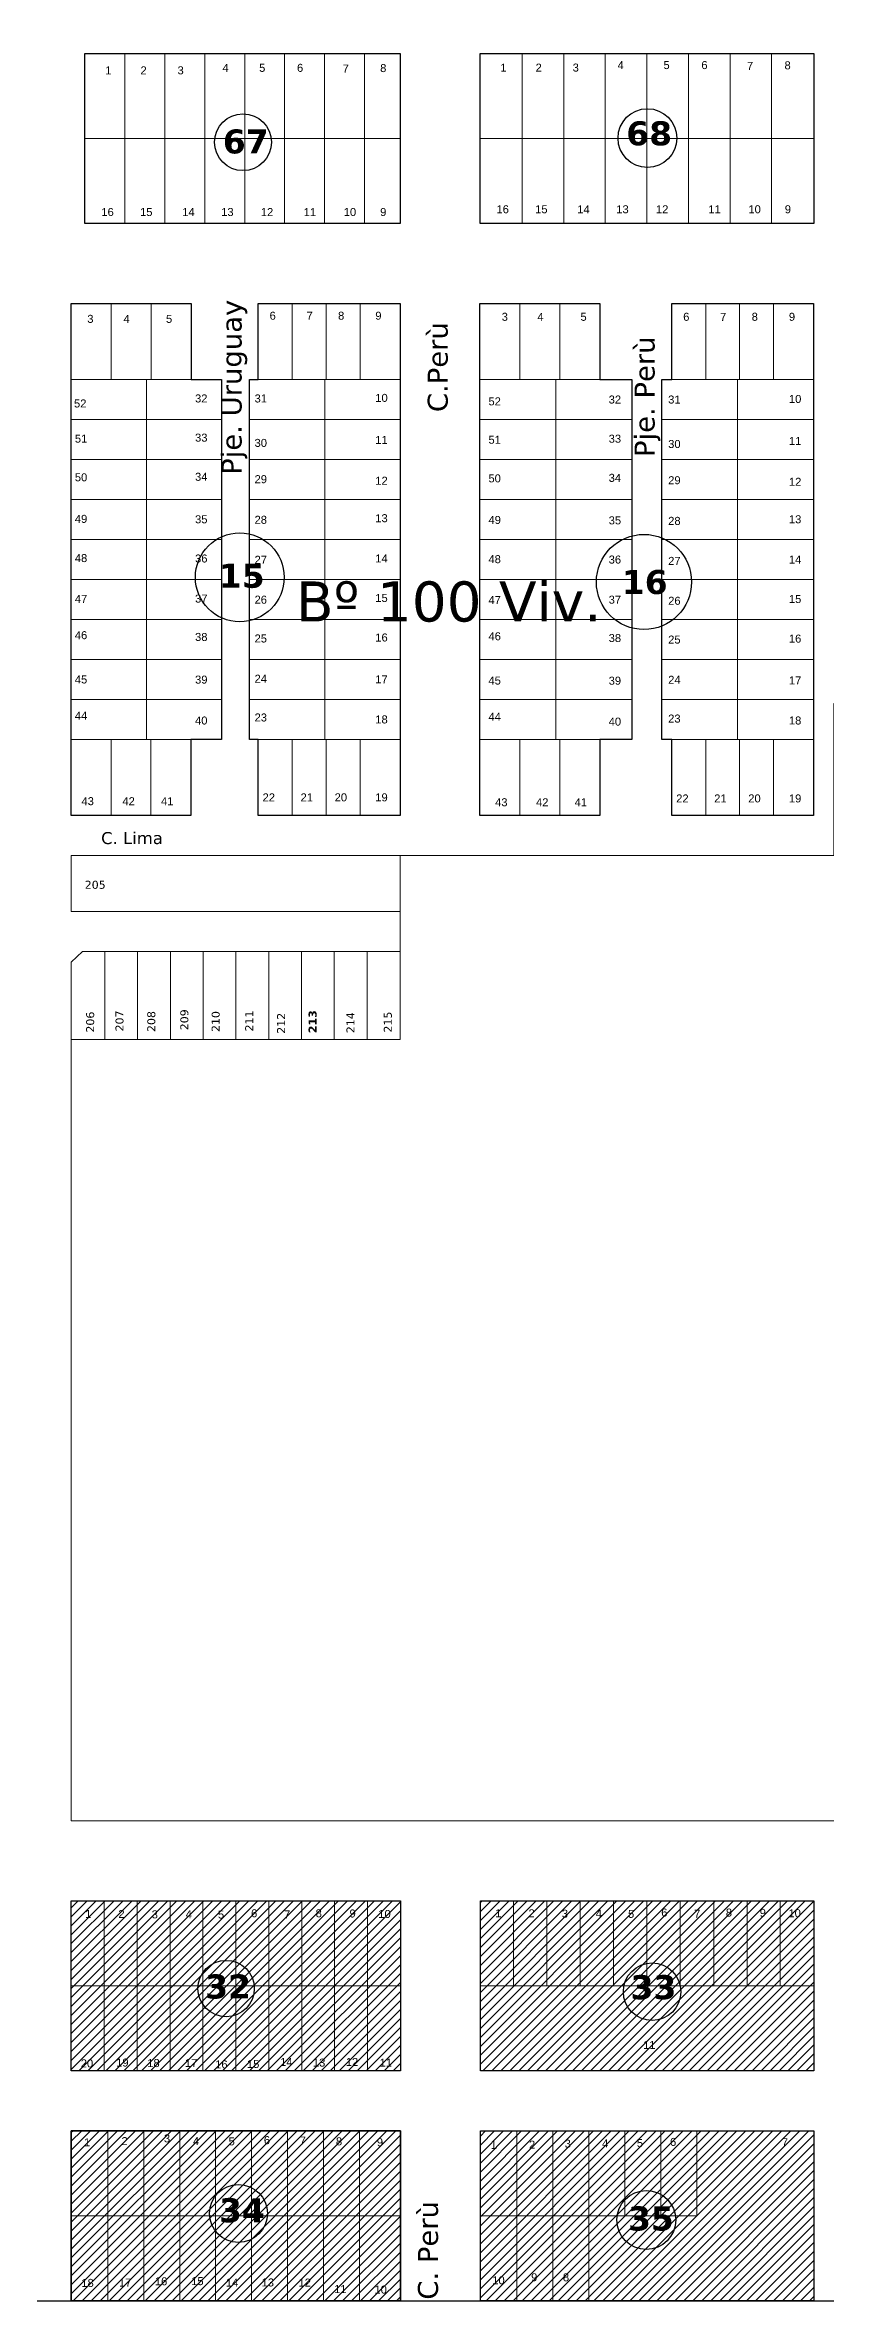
# Model space of a CAD drawing. Header units: millimetres. Extents: x 0 to 6558, y 60 to 10727.
# Drawn here: x 1571 to 1766, y 6415 to 6979 of the extents above; entities that cross this region are included whole.
import ezdxf

# ---------------------------------------------------------------- set-up
doc = ezdxf.new("R2010")
doc.units = ezdxf.units.MM
for name, color, linetype, lineweight in [('0 NOMBRE DE BARRIOS', 251, 'Continuous', 35), ('0 N° DE PARCELA', 255, 'Continuous', 25), ('0 SIG - PARCELAS', 252, 'Continuous', 18)]:
    doc.layers.add(name, color=color, linetype=linetype, lineweight=lineweight)
for name, color, linetype in [('0 NOMBRE DE CALLES', 255, 'Continuous'), ('0 N° DE MANZANA', 255, 'Continuous'), ('0 SIG - CHACRAS', 253, 'Continuous'), ('0 SIG - MANZANAS', 253, 'Continuous'), ('TERRENO MUNICIPAL', 10, 'Continuous')]:
    doc.layers.add(name, color=color, linetype=linetype)
doc.styles.get("Standard").update_dxf_attribs({"font": 'arial.ttf'})
doc.styles.add('STYLE1', font='arial.ttf')
pattern_1 = [(45, (-322.4474, 5693.1154), (-1.122532, 1.122532), [])]

msp = doc.modelspace()

# ---------------------------------------------------------------- hatches: boundary and pattern name
at = {"layer": 'TERRENO MUNICIPAL'}
h = msp.add_hatch(dxfattribs=at)
h.set_pattern_fill('ANSI31', color=256, scale=0.5)
h.set_pattern_definition(pattern_1)
h.paths.add_polyline_path([(1577.699, 6515.105), (1659.999, 6515.105), (1659.999, 6472.605), (1577.699, 6472.605)])
h.paths.add_polyline_path([(1659.999, 6457.605), (1577.699, 6457.605), (1577.699, 6415.105), (1659.999, 6415.105)])
h = msp.add_hatch(dxfattribs=at)
h.set_pattern_fill('ANSI31', color=256, scale=0.5)
h.set_pattern_definition(pattern_1)
h.paths.add_polyline_path([(1679.999, 6515.105), (1763.419, 6515.105), (1763.419, 6472.605), (1679.999, 6472.605)])
h = msp.add_hatch(dxfattribs=at)
h.set_pattern_fill('ANSI31', color=256, scale=0.5)
h.set_pattern_definition(pattern_1)
h.paths.add_polyline_path([(1679.999, 6457.605), (1763.419, 6457.605), (1763.419, 6415.105), (1679.999, 6415.105)])

# ---------------------------------------------------------------- linework, layer by layer
at = {"layer": '0 N° DE MANZANA'}
for centre, radius in [((1620.636, 6954.727), 7.106), ((1721.776, 6955.751), 7.353), ((1619.832, 6845.968), 11.102), ((1720.913, 6844.802), 11.896), ((1616.411, 6493.187), 7.043), ((1722.956, 6492.393), 7.186), ((1619.491, 6436.963), 7.243), ((1721.491, 6435.336), 7.356)]:
    msp.add_circle(centre, radius, dxfattribs=at)
at = {"layer": '0 SIG - CHACRAS'}
msp.add_lwpolyline([(1199.979, 6415.105), (2179.979, 6415.105), (2179.979, 7395.105), (1199.979, 7395.105)], close=True, dxfattribs=at)
at = {"layer": '0 SIG - MANZANAS'}
for points in [[(1581.056, 6976.945), (1659.949, 6976.945), (1659.949, 6934.435), (1581.056, 6934.435)], [(1679.949, 6976.945), (1763.389, 6976.945), (1763.389, 6934.435), (1679.949, 6934.435)], [(1577.699, 6515.105), (1659.999, 6515.105), (1659.999, 6472.605), (1577.699, 6472.605)], [(1679.999, 6515.105), (1763.419, 6515.105), (1763.419, 6472.605), (1679.999, 6472.605)], [(1577.699, 6457.605), (1659.999, 6457.605), (1659.999, 6415.105), (1577.699, 6415.105)], [(1679.999, 6457.605), (1763.419, 6457.605), (1763.419, 6415.105), (1679.999, 6415.105)]]:
    msp.add_lwpolyline(points, close=True, dxfattribs=at)
for points in [[(1577.656, 6914.395), (1607.656, 6914.395), (1607.656, 6895.395), (1615.296, 6895.395), (1615.296, 6805.395), (1607.626, 6805.395), (1607.626, 6786.395), (1577.656, 6786.395), (1577.656, 6914.395)], [(1624.406, 6914.395), (1659.906, 6914.395), (1659.906, 6786.395), (1624.406, 6786.395), (1624.406, 6805.395), (1622.266, 6805.395), (1622.266, 6895.395), (1624.406, 6895.395), (1624.406, 6914.395)], [(1679.906, 6914.395), (1709.906, 6914.395), (1709.906, 6895.395), (1717.906, 6895.395), (1717.906, 6805.395), (1709.906, 6805.395), (1709.906, 6786.395), (1679.906, 6786.395), (1679.906, 6914.395)], [(1727.846, 6914.395), (1763.346, 6914.395), (1763.346, 6786.395), (1727.846, 6786.395), (1727.846, 6805.395), (1725.346, 6805.395), (1725.346, 6895.395), (1727.846, 6895.395), (1727.846, 6914.395)]]:
    msp.add_lwpolyline(points, dxfattribs=at)
at = {"layer": '0 SIG - PARCELAS'}
for p, q in [((1744.846, 6895.395), (1744.846, 6914.395)), ((1698.906, 6805.395), (1698.906, 6895.395)), ((1753.346, 6895.395), (1744.846, 6895.395)), ((1679.906, 6855.395), (1717.906, 6855.395)), ((1580.499, 6752.395), (1577.669, 6749.747)), ((1586.069, 6752.395), (1580.499, 6752.395))]:
    msp.add_line(p, q, dxfattribs=at)
for points in [[(1581.056, 6976.945), (1591.056, 6976.945), (1591.056, 6955.69), (1581.056, 6955.69)], [(1591.056, 6976.945), (1601.056, 6976.945), (1601.056, 6955.69), (1591.056, 6955.69)], [(1601.056, 6976.945), (1611.056, 6976.945), (1611.056, 6955.69), (1601.056, 6955.69)], [(1611.056, 6976.945), (1621.056, 6976.945), (1621.056, 6955.69), (1611.056, 6955.69)], [(1621.056, 6976.945), (1631.056, 6976.945), (1631.056, 6955.69), (1621.056, 6955.69)], [(1631.056, 6976.945), (1641.056, 6976.945), (1641.056, 6955.69), (1631.056, 6955.69)], [(1641.056, 6976.945), (1651.056, 6976.945), (1651.056, 6955.69), (1641.056, 6955.69)], [(1651.056, 6976.945), (1659.949, 6976.945), (1659.949, 6955.69), (1651.056, 6955.69)], [(1679.949, 6976.945), (1690.449, 6976.945), (1690.449, 6955.69), (1679.949, 6955.69)], [(1690.449, 6976.945), (1700.849, 6976.945), (1700.849, 6955.69), (1690.449, 6955.69)], [(1700.849, 6976.945), (1711.249, 6976.945), (1711.249, 6955.69), (1700.849, 6955.69)], [(1711.249, 6976.945), (1721.649, 6976.945), (1721.649, 6955.69), (1711.249, 6955.69)], [(1721.649, 6976.945), (1732.049, 6976.945), (1732.049, 6955.69), (1721.649, 6955.69)], [(1732.049, 6976.945), (1742.449, 6976.945), (1742.449, 6955.69), (1732.049, 6955.69)], [(1742.449, 6976.945), (1752.849, 6976.945), (1752.849, 6955.69), (1742.449, 6955.69)], [(1752.849, 6976.945), (1763.389, 6976.945), (1763.389, 6955.69), (1752.849, 6955.69)], [(1581.056, 6955.69), (1591.056, 6955.69), (1591.056, 6934.435), (1581.056, 6934.435)], [(1591.056, 6955.69), (1601.056, 6955.69), (1601.056, 6934.435), (1591.056, 6934.435)], [(1601.056, 6955.69), (1611.056, 6955.69), (1611.056, 6934.435), (1601.056, 6934.435)], [(1611.056, 6955.69), (1621.056, 6955.69), (1621.056, 6934.435), (1611.056, 6934.435)], [(1621.056, 6955.69), (1631.056, 6955.69), (1631.056, 6934.435), (1621.056, 6934.435)], [(1631.056, 6955.69), (1641.056, 6955.69), (1641.056, 6934.435), (1631.056, 6934.435)], [(1641.056, 6955.69), (1651.056, 6955.69), (1651.056, 6934.435), (1641.056, 6934.435)], [(1651.056, 6955.69), (1659.949, 6955.69), (1659.949, 6934.435), (1651.056, 6934.435)], [(1679.949, 6955.69), (1690.449, 6955.69), (1690.449, 6934.435), (1679.949, 6934.435)], [(1690.449, 6955.69), (1700.849, 6955.69), (1700.849, 6934.435), (1690.449, 6934.435)], [(1700.849, 6955.69), (1711.249, 6955.69), (1711.249, 6934.435), (1700.849, 6934.435)], [(1711.249, 6955.69), (1721.649, 6955.69), (1721.649, 6934.435), (1711.249, 6934.435)], [(1721.649, 6955.69), (1732.049, 6955.69), (1732.049, 6934.435), (1721.649, 6934.435)], [(1732.049, 6955.69), (1742.449, 6955.69), (1742.449, 6934.435), (1732.049, 6934.435)], [(1742.449, 6955.69), (1752.849, 6955.69), (1752.849, 6934.435), (1742.449, 6934.435)], [(1752.849, 6955.69), (1763.389, 6955.69), (1763.389, 6934.435), (1752.849, 6934.435)], [(1577.656, 6914.395), (1587.656, 6914.395), (1587.656, 6895.395), (1577.656, 6895.395)], [(1587.656, 6914.395), (1597.656, 6914.395), (1597.656, 6895.395), (1587.656, 6895.395)], [(1597.656, 6914.395), (1607.656, 6914.395), (1607.656, 6895.395), (1597.656, 6895.395)], [(1641.406, 6914.395), (1649.906, 6914.395), (1649.906, 6895.395), (1641.406, 6895.395)], [(1649.906, 6914.395), (1659.906, 6914.395), (1659.906, 6895.395), (1649.906, 6895.395)], [(1679.906, 6914.395), (1689.906, 6914.395), (1689.906, 6895.395), (1679.906, 6895.395)], [(1689.906, 6914.395), (1699.906, 6914.395), (1699.906, 6895.395), (1689.906, 6895.395)], [(1699.906, 6914.395), (1709.906, 6914.395), (1709.906, 6895.395), (1699.906, 6895.395)], [(1727.846, 6914.395), (1736.346, 6914.395), (1736.346, 6895.395), (1727.846, 6895.395)], [(1736.346, 6914.395), (1744.846, 6914.395), (1744.846, 6895.395), (1736.346, 6895.395)], [(1744.846, 6914.395), (1753.346, 6914.395), (1753.346, 6895.395), (1744.846, 6895.395)], [(1753.346, 6914.395), (1763.346, 6914.395), (1763.346, 6895.395), (1753.346, 6895.395)], [(1577.656, 6895.395), (1596.476, 6895.395), (1596.476, 6885.395), (1577.656, 6885.395)], [(1596.476, 6895.395), (1615.296, 6895.395), (1615.296, 6885.395), (1596.476, 6885.395)], [(1622.266, 6895.395), (1641.086, 6895.395), (1641.086, 6885.395), (1622.266, 6885.395)], [(1641.086, 6895.395), (1659.906, 6895.395), (1659.906, 6885.395), (1641.086, 6885.395)], [(1679.906, 6895.395), (1698.906, 6895.395), (1698.906, 6885.395), (1679.906, 6885.395)], [(1698.906, 6895.395), (1717.906, 6895.395), (1717.906, 6885.395), (1698.906, 6885.395)], [(1725.346, 6895.395), (1744.346, 6895.395), (1744.346, 6885.395), (1725.346, 6885.395)], [(1744.346, 6895.395), (1763.346, 6895.395), (1763.346, 6885.395), (1744.346, 6885.395)], [(1577.656, 6885.395), (1596.476, 6885.395), (1596.476, 6875.395), (1577.656, 6875.395)], [(1596.476, 6885.395), (1615.296, 6885.395), (1615.296, 6875.395), (1596.476, 6875.395)], [(1622.266, 6885.395), (1641.086, 6885.395), (1641.086, 6875.395), (1622.266, 6875.395)], [(1641.086, 6885.395), (1659.906, 6885.395), (1659.906, 6875.395), (1641.086, 6875.395)], [(1679.906, 6885.395), (1698.906, 6885.395), (1698.906, 6875.395), (1679.906, 6875.395)], [(1698.906, 6885.395), (1717.906, 6885.395), (1717.906, 6875.395), (1698.906, 6875.395)], [(1725.346, 6885.395), (1744.346, 6885.395), (1744.346, 6875.395), (1725.346, 6875.395)], [(1744.346, 6885.395), (1763.346, 6885.395), (1763.346, 6875.395), (1744.346, 6875.395)], [(1577.656, 6875.395), (1596.476, 6875.395), (1596.476, 6865.395), (1577.656, 6865.395)], [(1596.476, 6875.395), (1615.296, 6875.395), (1615.296, 6865.395), (1596.476, 6865.395)], [(1622.266, 6875.395), (1641.086, 6875.395), (1641.086, 6865.395), (1622.266, 6865.395)], [(1641.086, 6875.395), (1659.906, 6875.395), (1659.906, 6865.395), (1641.086, 6865.395)], [(1679.906, 6875.395), (1698.906, 6875.395), (1698.906, 6865.395), (1679.906, 6865.395)], [(1698.906, 6875.395), (1717.906, 6875.395), (1717.906, 6865.395), (1698.906, 6865.395)], [(1725.346, 6875.395), (1744.346, 6875.395), (1744.346, 6865.395), (1725.346, 6865.395)], [(1744.346, 6875.395), (1763.346, 6875.395), (1763.346, 6865.395), (1744.346, 6865.395)], [(1577.656, 6865.395), (1596.476, 6865.395), (1596.476, 6855.395), (1577.656, 6855.395)], [(1596.476, 6865.395), (1615.296, 6865.395), (1615.296, 6855.395), (1596.476, 6855.395)], [(1622.266, 6865.395), (1641.086, 6865.395), (1641.086, 6855.395), (1622.266, 6855.395)], [(1641.086, 6865.395), (1659.906, 6865.395), (1659.906, 6855.395), (1641.086, 6855.395)], [(1679.906, 6865.395), (1698.906, 6865.395), (1698.906, 6855.395), (1679.906, 6855.395)], [(1698.906, 6865.395), (1717.906, 6865.395), (1717.906, 6855.395), (1698.906, 6855.395)], [(1725.346, 6865.395), (1744.346, 6865.395), (1744.346, 6855.395), (1725.346, 6855.395)], [(1744.346, 6865.395), (1763.346, 6865.395), (1763.346, 6855.395), (1744.346, 6855.395)], [(1577.656, 6855.395), (1596.476, 6855.395), (1596.476, 6845.395), (1577.656, 6845.395)], [(1596.476, 6855.395), (1615.296, 6855.395), (1615.296, 6845.395), (1596.476, 6845.395)], [(1622.266, 6855.395), (1641.086, 6855.395), (1641.086, 6845.395), (1622.266, 6845.395)], [(1641.086, 6855.395), (1659.906, 6855.395), (1659.906, 6845.395), (1641.086, 6845.395)], [(1679.906, 6855.395), (1698.906, 6855.395), (1698.906, 6845.395), (1679.906, 6845.395)], [(1698.906, 6855.395), (1717.906, 6855.395), (1717.906, 6845.395), (1698.906, 6845.395)], [(1725.346, 6855.395), (1744.346, 6855.395), (1744.346, 6845.395), (1725.346, 6845.395)], [(1744.346, 6855.395), (1763.346, 6855.395), (1763.346, 6845.395), (1744.346, 6845.395)], [(1577.656, 6845.395), (1596.476, 6845.395), (1596.476, 6835.395), (1577.656, 6835.395)], [(1596.476, 6845.395), (1615.296, 6845.395), (1615.296, 6835.395), (1596.476, 6835.395)], [(1622.266, 6845.395), (1641.086, 6845.395), (1641.086, 6835.395), (1622.266, 6835.395)], [(1641.086, 6845.395), (1659.906, 6845.395), (1659.906, 6835.395), (1641.086, 6835.395)], [(1679.906, 6845.395), (1698.906, 6845.395), (1698.906, 6835.395), (1679.906, 6835.395)], [(1698.906, 6845.395), (1717.906, 6845.395), (1717.906, 6835.395), (1698.906, 6835.395)], [(1725.346, 6845.395), (1744.346, 6845.395), (1744.346, 6835.395), (1725.346, 6835.395)], [(1744.346, 6845.395), (1763.346, 6845.395), (1763.346, 6835.395), (1744.346, 6835.395)], [(1577.656, 6835.395), (1596.476, 6835.395), (1596.476, 6825.395), (1577.656, 6825.395)], [(1596.476, 6835.395), (1615.296, 6835.395), (1615.296, 6825.395), (1596.476, 6825.395)], [(1622.266, 6835.395), (1641.086, 6835.395), (1641.086, 6825.395), (1622.266, 6825.395)], [(1641.086, 6835.395), (1659.906, 6835.395), (1659.906, 6825.395), (1641.086, 6825.395)], [(1679.906, 6835.395), (1698.906, 6835.395), (1698.906, 6825.395), (1679.906, 6825.395)], [(1698.906, 6835.395), (1717.906, 6835.395), (1717.906, 6825.395), (1698.906, 6825.395)], [(1725.346, 6835.395), (1744.346, 6835.395), (1744.346, 6825.395), (1725.346, 6825.395)], [(1744.346, 6835.395), (1763.346, 6835.395), (1763.346, 6825.395), (1744.346, 6825.395)], [(1577.656, 6825.395), (1596.476, 6825.395), (1596.476, 6815.395), (1577.656, 6815.395)], [(1596.476, 6825.395), (1615.296, 6825.395), (1615.296, 6815.395), (1596.476, 6815.395)], [(1622.266, 6825.395), (1641.086, 6825.395), (1641.086, 6815.395), (1622.266, 6815.395)], [(1641.086, 6825.395), (1659.906, 6825.395), (1659.906, 6815.395), (1641.086, 6815.395)], [(1679.906, 6825.395), (1698.906, 6825.395), (1698.906, 6815.395), (1679.906, 6815.395)], [(1698.906, 6825.395), (1717.906, 6825.395), (1717.906, 6815.395), (1698.906, 6815.395)], [(1725.346, 6825.395), (1744.346, 6825.395), (1744.346, 6815.395), (1725.346, 6815.395)], [(1744.346, 6825.395), (1763.346, 6825.395), (1763.346, 6815.395), (1744.346, 6815.395)], [(1577.656, 6815.395), (1596.476, 6815.395), (1596.476, 6805.395), (1577.656, 6805.395)], [(1596.476, 6815.395), (1615.296, 6815.395), (1615.296, 6805.395), (1596.476, 6805.395)], [(1622.266, 6815.395), (1641.086, 6815.395), (1641.086, 6805.395), (1622.266, 6805.395)], [(1641.086, 6815.395), (1659.906, 6815.395), (1659.906, 6805.395), (1641.086, 6805.395)], [(1679.906, 6815.395), (1698.906, 6815.395), (1698.906, 6805.395), (1679.906, 6805.395)], [(1698.906, 6815.395), (1717.906, 6815.395), (1717.906, 6805.395), (1698.906, 6805.395)], [(1725.346, 6815.395), (1744.346, 6815.395), (1744.346, 6805.395), (1725.346, 6805.395)], [(1744.346, 6815.395), (1763.346, 6815.395), (1763.346, 6805.395), (1744.346, 6805.395)], [(1577.656, 6805.395), (1587.626, 6805.395), (1587.626, 6786.395), (1577.656, 6786.395)], [(1587.626, 6805.395), (1597.626, 6805.395), (1597.626, 6786.395), (1587.626, 6786.395)], [(1597.626, 6805.395), (1607.626, 6805.395), (1607.626, 6786.395), (1597.626, 6786.395)], [(1624.406, 6805.395), (1632.906, 6805.395), (1632.906, 6786.395), (1624.406, 6786.395)], [(1632.906, 6805.395), (1641.406, 6805.395), (1641.406, 6786.395), (1632.906, 6786.395)], [(1641.406, 6805.395), (1649.906, 6805.395), (1649.906, 6786.395), (1641.406, 6786.395)], [(1649.906, 6805.395), (1659.906, 6805.395), (1659.906, 6786.395), (1649.906, 6786.395)], [(1679.906, 6805.395), (1689.906, 6805.395), (1689.906, 6786.395), (1679.906, 6786.395)], [(1689.906, 6805.395), (1699.906, 6805.395), (1699.906, 6786.395), (1689.906, 6786.395)], [(1699.906, 6805.395), (1709.906, 6805.395), (1709.906, 6786.395), (1699.906, 6786.395)], [(1727.846, 6805.395), (1736.346, 6805.395), (1736.346, 6786.395), (1727.846, 6786.395)], [(1736.346, 6805.395), (1744.846, 6805.395), (1744.846, 6786.395), (1736.346, 6786.395)], [(1744.846, 6805.395), (1753.346, 6805.395), (1753.346, 6786.395), (1744.846, 6786.395)], [(1753.346, 6805.395), (1763.346, 6805.395), (1763.346, 6786.395), (1753.346, 6786.395)], [(1659.969, 6776.395), (1577.669, 6776.395), (1577.669, 6762.395), (1659.969, 6762.395)], [(1586.069, 6752.395), (1594.269, 6752.395), (1594.269, 6730.395), (1586.069, 6730.395)], [(1594.269, 6752.395), (1602.469, 6752.395), (1602.469, 6730.395), (1594.269, 6730.395)], [(1602.469, 6752.395), (1610.669, 6752.395), (1610.669, 6730.395), (1602.469, 6730.395)], [(1610.669, 6752.395), (1618.869, 6752.395), (1618.869, 6730.395), (1610.669, 6730.395)], [(1618.869, 6752.395), (1627.069, 6752.395), (1627.069, 6730.395), (1618.869, 6730.395)], [(1627.069, 6752.395), (1635.269, 6752.395), (1635.269, 6730.395), (1627.069, 6730.395)], [(1635.269, 6752.395), (1643.469, 6752.395), (1643.469, 6730.395), (1635.269, 6730.395)], [(1643.469, 6752.395), (1651.669, 6752.395), (1651.669, 6730.395), (1643.469, 6730.395)], [(1651.669, 6752.395), (1659.969, 6752.395), (1659.969, 6730.395), (1651.669, 6730.395)], [(1577.699, 6515.105), (1585.929, 6515.105), (1585.929, 6493.855), (1577.699, 6493.855)], [(1585.929, 6515.105), (1594.159, 6515.105), (1594.159, 6493.855), (1585.929, 6493.855)], [(1594.159, 6515.105), (1602.389, 6515.105), (1602.389, 6493.855), (1594.159, 6493.855)], [(1602.389, 6515.105), (1610.619, 6515.105), (1610.619, 6493.855), (1602.389, 6493.855)], [(1610.619, 6515.105), (1618.849, 6515.105), (1618.849, 6493.855), (1610.619, 6493.855)], [(1618.849, 6515.105), (1627.079, 6515.105), (1627.079, 6493.855), (1618.849, 6493.855)], [(1627.079, 6515.105), (1635.309, 6515.105), (1635.309, 6493.855), (1627.079, 6493.855)], [(1635.309, 6515.105), (1643.539, 6515.105), (1643.539, 6493.855), (1635.309, 6493.855)], [(1643.539, 6515.105), (1651.769, 6515.105), (1651.769, 6493.855), (1643.539, 6493.855)], [(1651.769, 6515.105), (1659.999, 6515.105), (1659.999, 6493.855), (1651.769, 6493.855)], [(1679.999, 6515.105), (1688.269, 6515.105), (1688.269, 6493.855), (1679.999, 6493.855)], [(1688.269, 6515.105), (1696.609, 6515.105), (1696.609, 6493.855), (1688.269, 6493.855)], [(1696.609, 6515.105), (1704.949, 6515.105), (1704.949, 6493.855), (1696.609, 6493.855)], [(1704.949, 6515.105), (1713.299, 6515.105), (1713.299, 6493.855), (1704.949, 6493.855)], [(1713.299, 6515.105), (1721.649, 6515.105), (1721.649, 6493.855), (1713.299, 6493.855)], [(1721.649, 6515.105), (1729.999, 6515.105), (1729.999, 6493.855), (1721.649, 6493.855)], [(1729.999, 6515.105), (1738.349, 6515.105), (1738.349, 6493.855), (1729.999, 6493.855)], [(1738.349, 6515.105), (1746.699, 6515.105), (1746.699, 6493.855), (1738.349, 6493.855)], [(1746.699, 6515.105), (1755.009, 6515.105), (1755.009, 6493.855), (1746.699, 6493.855)], [(1755.009, 6515.105), (1763.419, 6515.105), (1763.419, 6493.855), (1755.009, 6493.855)], [(1577.699, 6493.855), (1585.929, 6493.855), (1585.929, 6472.605), (1577.699, 6472.605)], [(1585.929, 6493.855), (1594.159, 6493.855), (1594.159, 6472.605), (1585.929, 6472.605)], [(1594.159, 6493.855), (1602.389, 6493.855), (1602.389, 6472.605), (1594.159, 6472.605)], [(1602.389, 6493.855), (1610.619, 6493.855), (1610.619, 6472.605), (1602.389, 6472.605)], [(1610.619, 6493.855), (1618.849, 6493.855), (1618.849, 6472.605), (1610.619, 6472.605)], [(1618.849, 6493.855), (1627.079, 6493.855), (1627.079, 6472.605), (1618.849, 6472.605)], [(1627.079, 6493.855), (1635.309, 6493.855), (1635.309, 6472.605), (1627.079, 6472.605)], [(1635.309, 6493.855), (1643.539, 6493.855), (1643.539, 6472.605), (1635.309, 6472.605)], [(1643.539, 6493.855), (1651.769, 6493.855), (1651.769, 6472.605), (1643.539, 6472.605)], [(1651.769, 6493.855), (1659.999, 6493.855), (1659.999, 6472.605), (1651.769, 6472.605)], [(1679.999, 6493.855), (1763.419, 6493.855), (1763.419, 6472.605), (1679.999, 6472.605)], [(1577.699, 6457.605), (1586.799, 6457.605), (1586.799, 6436.355), (1577.699, 6436.355)], [(1586.799, 6457.605), (1595.799, 6457.605), (1595.799, 6436.355), (1586.799, 6436.355)], [(1595.799, 6457.605), (1604.799, 6457.605), (1604.799, 6436.355), (1595.799, 6436.355)], [(1604.799, 6457.605), (1613.799, 6457.605), (1613.799, 6436.355), (1604.799, 6436.355)], [(1613.799, 6457.605), (1622.799, 6457.605), (1622.799, 6436.355), (1613.799, 6436.355)], [(1622.799, 6457.605), (1631.799, 6457.605), (1631.799, 6436.355), (1622.799, 6436.355)], [(1631.799, 6457.605), (1640.799, 6457.605), (1640.799, 6436.355), (1631.799, 6436.355)], [(1640.799, 6457.605), (1649.799, 6457.605), (1649.799, 6436.355), (1640.799, 6436.355)], [(1649.799, 6457.605), (1659.999, 6457.605), (1659.999, 6436.355), (1649.799, 6436.355)], [(1679.999, 6457.605), (1689.099, 6457.605), (1689.099, 6436.355), (1679.999, 6436.355)], [(1689.099, 6457.605), (1698.099, 6457.605), (1698.099, 6436.355), (1689.099, 6436.355)], [(1698.099, 6457.605), (1707.099, 6457.605), (1707.099, 6436.355), (1698.099, 6436.355)], [(1707.099, 6457.605), (1716.099, 6457.605), (1716.099, 6436.355), (1707.099, 6436.355)], [(1716.099, 6457.605), (1725.099, 6457.605), (1725.099, 6436.355), (1716.099, 6436.355)], [(1725.099, 6457.605), (1734.099, 6457.605), (1734.099, 6436.355), (1725.099, 6436.355)], [(1577.699, 6436.355), (1586.799, 6436.355), (1586.799, 6415.105), (1577.699, 6415.105)], [(1586.799, 6436.355), (1595.799, 6436.355), (1595.799, 6415.105), (1586.799, 6415.105)], [(1595.799, 6436.355), (1604.799, 6436.355), (1604.799, 6415.105), (1595.799, 6415.105)], [(1604.799, 6436.355), (1613.799, 6436.355), (1613.799, 6415.105), (1604.799, 6415.105)], [(1613.799, 6436.355), (1622.799, 6436.355), (1622.799, 6415.105), (1613.799, 6415.105)], [(1622.799, 6436.355), (1631.799, 6436.355), (1631.799, 6415.105), (1622.799, 6415.105)], [(1631.799, 6436.355), (1640.799, 6436.355), (1640.799, 6415.105), (1631.799, 6415.105)], [(1640.799, 6436.355), (1649.799, 6436.355), (1649.799, 6415.105), (1640.799, 6415.105)], [(1649.799, 6436.355), (1659.999, 6436.355), (1659.999, 6415.105), (1649.799, 6415.105)], [(1679.999, 6436.355), (1689.099, 6436.355), (1689.099, 6415.105), (1679.999, 6415.105)], [(1689.099, 6436.355), (1698.099, 6436.355), (1698.099, 6415.105), (1689.099, 6415.105)], [(1698.099, 6436.355), (1707.099, 6436.355), (1707.099, 6415.105), (1698.099, 6415.105)]]:
    msp.add_lwpolyline(points, close=True, dxfattribs=at)
for points in [[(1624.406, 6914.395), (1632.906, 6914.395), (1632.906, 6895.395), (1624.406, 6895.395), (1624.406, 6914.395)], [(1632.906, 6914.395), (1641.406, 6914.395), (1641.406, 6895.395), (1632.906, 6895.395), (1632.906, 6914.395)], [(1768.419, 6814.395), (1886.719, 6814.395), (1886.719, 6535.105), (1577.669, 6535.105), (1577.669, 6730.395), (1659.969, 6730.395), (1659.969, 6776.395), (1768.419, 6776.395), (1768.419, 6814.395)], [(1586.069, 6752.395), (1580.499, 6752.395), (1577.669, 6749.747), (1577.669, 6730.395), (1586.069, 6730.395), (1586.069, 6752.395)], [(1734.099, 6457.605), (1763.419, 6457.605), (1763.419, 6415.105), (1707.099, 6415.105), (1707.099, 6436.355), (1734.099, 6436.355), (1734.099, 6457.605)]]:
    msp.add_lwpolyline(points, dxfattribs=at)
at = {"layer": 'TERRENO MUNICIPAL'}
for points in [[(1577.699, 6515.105), (1659.999, 6515.105), (1659.999, 6472.605), (1577.699, 6472.605)], [(1679.999, 6515.105), (1763.419, 6515.105), (1763.419, 6472.605), (1679.999, 6472.605)], [(1659.999, 6457.605), (1577.699, 6457.605), (1577.699, 6415.105), (1659.999, 6415.105)], [(1679.999, 6457.605), (1763.419, 6457.605), (1763.419, 6415.105), (1679.999, 6415.105)]]:
    msp.add_lwpolyline(points, close=True, dxfattribs=at)

# ---------------------------------------------------------------- texts
at = {"layer": '0 NOMBRE DE BARRIOS', "linetype": 'Continuous', "lineweight": 25, "insert": (1672.109, 6839.828), "char_height": 10, "width": 338.88889, "attachment_point": 5}
msp.add_mtext('{\\fVerdana|b0|i0|c0|p34;Bº 100 Viv.}', dxfattribs=at)
at = {"layer": '0 NOMBRE DE CALLES', "char_height": 5, "width": 783.33333, "attachment_point": 4, "rotation": 90}
for s, insert in [('\\pt20;{\\fVerdana|b0|i0|c0|p34;Pje. Uruguay}', (1618.493, 6871.575)), ('\\pt10;{\\fVerdana|b0|i0|c0|p34;C.Perù}', (1669.378, 6887.254)), ('\\pt10;{\\fVerdana|b0|i0|c0|p34;Pje. Perù}', (1721.781, 6876.03)), ('\\pt10;{\\fVerdana|b0|i0|c0|p34;C. Perù}', (1666.943, 6415.392))]:
    msp.add_mtext(s, dxfattribs=dict(at, insert=insert))
at = {"layer": '0 NOMBRE DE CALLES', "color": 4, "linetype": 'Continuous', "insert": (1585.157, 6780.751), "char_height": 3, "width": 783.33333, "attachment_point": 4}
msp.add_mtext('\\pt14;{\\fVerdana|b0|i0|c0|p34;\\C256;C. Lima}', dxfattribs=at)
at = {"layer": '0 N° DE MANZANA', "char_height": 6, "width": 338.88889, "attachment_point": 4}
for s, insert in [('\\pt12;{\\fVerdana|b1|i0|c0|p34;68}', (1716.488, 6956.894)), ('\\pt12;{\\fVerdana|b1|i0|c0|p34;67}', (1615.59, 6954.869)), ('{\\fVerdana|b1|i0|c0|p34;15}', (1614.59, 6846.3)), ('{\\fVerdana|b1|i0|c0|p34;16}', (1715.378, 6844.728)), ('{\\fVerdana|b1|i0|c0|p34;32}', (1611.181, 6493.637)), ('{\\fVerdana|b1|i0|c0|p34;33}', (1717.567, 6493.468)), ('{\\fVerdana|b1|i0|c0|p34;34}', (1614.63, 6437.711)), ('{\\fVerdana|b1|i0|c0|p34;35}', (1716.925, 6435.648))]:
    msp.add_mtext(s, dxfattribs=dict(at, insert=insert))
at = {"layer": '0 N° DE PARCELA', "style": 'STYLE1'}
for s, p in [('3', (1581.689, 6909.569)), ('4', (1590.738, 6909.545)), ('5', (1601.383, 6909.575)), ('52', (1578.373, 6888.422))]:
    msp.add_text(s, height=2, dxfattribs=at).set_placement(p)
at = {"layer": '0 N° DE PARCELA', "char_height": 2, "attachment_point": 4, "style": 'STYLE1'}
for s, insert in [('1', (1586.179, 6972.686)), ('2', (1594.992, 6972.686)), ('3', (1604.26, 6972.686)), ('4', (1615.501, 6973.309)), ('5', (1624.672, 6973.309)), ('6', (1634.145, 6973.309)), ('7', (1645.552, 6973.125)), ('8', (1654.939, 6973.248)), ('1', (1684.992, 6973.374)), ('2', (1693.806, 6973.374)), ('3', (1703.074, 6973.374)), ('4', (1714.315, 6973.997)), ('5', (1725.791, 6973.997)), ('6', (1735.264, 6973.997)), ('7', (1746.671, 6973.813)), ('8', (1756.058, 6973.936)), ('16', (1585.211, 6937.266)), ('15', (1594.889, 6937.266)), ('14', (1605.427, 6937.266)), ('13', (1615.178, 6937.266)), ('12', (1625.096, 6937.266)), ('11', (1635.81, 6937.266)), ('10', (1645.834, 6937.266)), ('9', (1654.939, 6937.266)), ('16', (1684.025, 6937.954)), ('15', (1693.703, 6937.954)), ('14', (1704.241, 6937.954)), ('13', (1713.992, 6937.954)), ('12', (1723.91, 6937.954)), ('11', (1737.007, 6937.954)), ('10', (1747.031, 6937.954)), ('9', (1756.136, 6937.954)), ('6', (1627.284, 6911.345)), ('7', (1636.523, 6911.345)), ('8', (1644.413, 6911.345)), ('9', (1653.72, 6911.345)), ('3', (1685.34, 6911.076)), ('4', (1694.242, 6911.076)), ('5', (1705.031, 6911.076)), ('6', (1730.724, 6911.076)), ('7', (1739.963, 6911.076)), ('8', (1747.853, 6911.076)), ('9', (1757.16, 6911.076)), ('32', (1608.647, 6890.66)), ('31', (1623.528, 6890.66)), ('10', (1653.72, 6890.802)), ('52', (1682.022, 6889.93)), ('32', (1712.087, 6890.391)), ('31', (1726.968, 6890.391)), ('10', (1757.16, 6890.534)), ('51', (1578.582, 6880.611)), ('33', (1608.647, 6880.866)), ('30', (1623.528, 6879.549)), ('11', (1653.72, 6880.303)), ('51', (1682.022, 6880.343)), ('33', (1712.087, 6880.597)), ('30', (1726.968, 6879.28)), ('11', (1757.16, 6880.034)), ('50', (1578.582, 6870.951)), ('34', (1608.647, 6871.081)), ('29', (1623.528, 6870.481)), ('12', (1653.72, 6870.108)), ('50', (1682.022, 6870.683)), ('34', (1712.087, 6870.813)), ('29', (1726.968, 6870.213)), ('12', (1757.16, 6869.839)), ('49', (1578.582, 6860.56)), ('35', (1608.647, 6860.452)), ('28', (1623.528, 6860.326)), ('13', (1653.72, 6860.725)), ('49', (1682.022, 6860.291)), ('35', (1712.087, 6860.184)), ('28', (1726.968, 6860.057)), ('13', (1757.16, 6860.457)), ('48', (1578.582, 6850.753)), ('36', (1608.647, 6850.654)), ('27', (1623.528, 6850.336)), ('14', (1653.72, 6850.682)), ('48', (1682.022, 6850.485)), ('36', (1712.087, 6850.386)), ('14', (1757.16, 6850.414)), ('27', (1726.968, 6850.068)), ('47', (1578.582, 6840.554)), ('37', (1608.647, 6840.625)), ('26', (1623.528, 6840.357)), ('15', (1653.72, 6840.792)), ('47', (1682.022, 6840.286)), ('37', (1712.087, 6840.356)), ('26', (1726.968, 6840.089)), ('15', (1757.16, 6840.523)), ('46', (1578.582, 6831.48)), ('38', (1608.647, 6831.044)), ('25', (1623.528, 6830.656)), ('16', (1653.72, 6830.901)), ('46', (1682.022, 6831.211)), ('38', (1712.087, 6830.775)), ('25', (1726.968, 6830.387)), ('16', (1757.16, 6830.632)), ('45', (1578.582, 6820.415)), ('39', (1608.647, 6820.373)), ('24', (1623.528, 6820.612)), ('17', (1653.72, 6820.466)), ('45', (1682.022, 6820.146)), ('39', (1712.087, 6820.104)), ('24', (1726.968, 6820.344)), ('17', (1757.16, 6820.198)), ('44', (1578.582, 6811.376)), ('23', (1623.528, 6810.911)), ('44', (1682.022, 6811.108)), ('40', (1608.647, 6810.149)), ('18', (1653.72, 6810.423)), ('40', (1712.087, 6809.88)), ('23', (1726.968, 6810.642)), ('18', (1757.16, 6810.155)), ('43', (1580.243, 6789.988)), ('42', (1590.473, 6789.988)), ('41', (1600.13, 6789.988)), ('22', (1625.528, 6790.946)), ('21', (1635.034, 6790.946)), ('20', (1643.555, 6790.946)), ('19', (1653.72, 6790.946)), ('43', (1683.683, 6789.719)), ('42', (1693.913, 6789.719)), ('41', (1703.57, 6789.719)), ('22', (1728.968, 6790.678)), ('21', (1738.474, 6790.678)), ('20', (1746.995, 6790.678)), ('19', (1757.16, 6790.678)), ('\\pt5;{\\fVerdana|b0|i0|c0|p34;205}', (1581.051, 6769.089)), ('6', (1622.657, 6511.991)), ('8', (1638.811, 6511.991)), ('1', (1683.716, 6512.008)), ('2', (1692.04, 6511.995)), ('6', (1725.229, 6512.163)), ('8', (1741.383, 6512.163)), ('9', (1749.853, 6512.104)), ('10', (1757.045, 6511.991)), ('1', (1581.144, 6511.837)), ('2', (1589.468, 6511.823)), ('3', (1597.798, 6511.712)), ('4', (1606.293, 6511.766)), ('5', (1614.36, 6511.672)), ('7', (1630.889, 6511.7)), ('9', (1647.28, 6511.932)), ('10', (1654.473, 6511.819)), ('3', (1700.37, 6511.883)), ('4', (1708.866, 6511.937)), ('5', (1716.932, 6511.844)), ('7', (1733.462, 6511.872)), ('11', (1720.703, 6479.09)), ('20', (1580.06, 6474.462)), ('19', (1588.904, 6474.664)), ('18', (1596.691, 6474.541)), ('17', (1606.123, 6474.582)), ('16', (1613.676, 6474.214)), ('15', (1621.621, 6474.318)), ('14', (1629.925, 6474.826)), ('13', (1638.123, 6474.657)), ('12', (1646.34, 6474.826)), ('11', (1654.796, 6474.657)), ('3', (1600.856, 6455.709)), ('1', (1580.882, 6454.743)), ('2', (1590.237, 6455.047)), ('4', (1608.117, 6455.05)), ('5', (1617.03, 6454.968)), ('6', (1625.854, 6455.267)), ('7', (1634.827, 6455.192)), ('8', (1643.874, 6454.968)), ('9', (1654.119, 6454.744)), ('1', (1682.576, 6454.084)), ('2', (1692.163, 6454.159)), ('3', (1701.075, 6454.383)), ('4', (1710.437, 6454.458)), ('5', (1719.125, 6454.533)), ('6', (1727.438, 6454.832)), ('7', (1755.39, 6454.757)), ('18', (1580.21, 6419.585)), ('17', (1589.631, 6419.672)), ('16', (1598.596, 6419.993)), ('15', (1607.675, 6420.025)), ('14', (1616.335, 6419.675)), ('13', (1625.286, 6419.695)), ('12', (1634.512, 6419.672)), ('11', (1643.421, 6418.063)), ('10', (1653.52, 6417.913)), ('10', (1682.963, 6420.242)), ('9', (1692.704, 6420.99)), ('8', (1700.646, 6420.99))]:
    msp.add_mtext(s, dxfattribs=dict(at, insert=insert))
at = {"layer": '0 N° DE PARCELA', "char_height": 2, "attachment_point": 4, "rotation": 90, "style": 'STYLE1'}
for s, insert in [('{\\fVerdana|b0|i0|c0|p34;206}', (1582.435, 6732.154)), ('{\\fVerdana|b0|i0|c0|p34;207}', (1589.764, 6732.444)), ('{\\fVerdana|b0|i0|c0|p34;208}', (1597.72, 6732.299)), ('{\\fVerdana|b0|i0|c0|p34;209}', (1605.985, 6732.733)), ('{\\fVerdana|b0|i0|c0|p34;210}', (1613.816, 6732.299)), ('{\\fVerdana|b0|i0|c0|p34;211}', (1622.188, 6732.444)), ('{\\fVerdana|b0|i0|c0|p34;212}', (1630.163, 6731.864)), ('{\\fVerdana|b1|i0|c0|p34;213}', (1638.056, 6732.007)), ('{\\fVerdana|b0|i0|c0|p34;214}', (1647.518, 6732.007)), ('{\\fVerdana|b0|i0|c0|p34;215}', (1656.873, 6732.152))]:
    msp.add_mtext(s, dxfattribs=dict(at, insert=insert))

doc.saveas('drawing.dxf')
